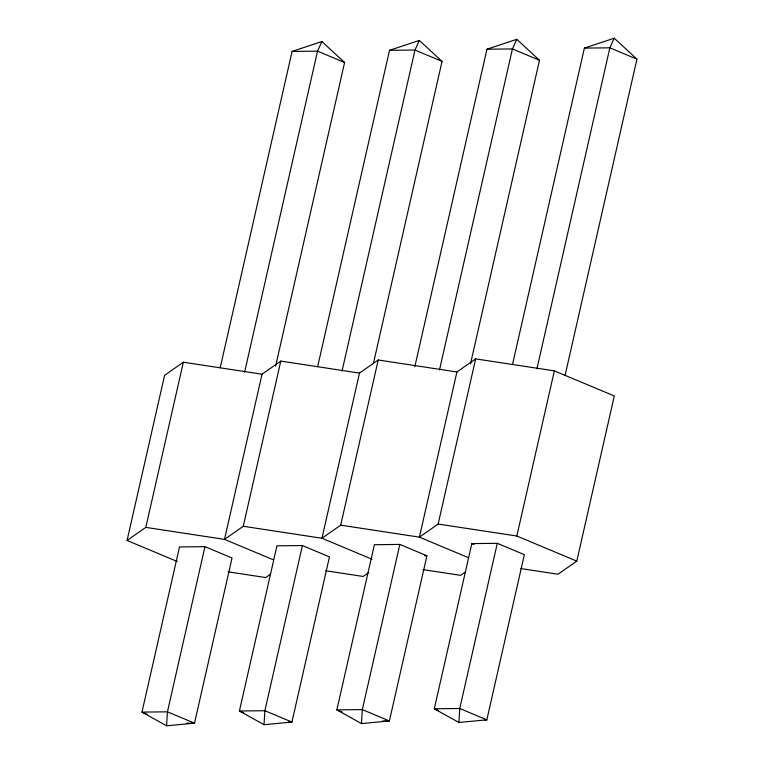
<?xml version="1.0" encoding="UTF-8"?>
<svg xmlns="http://www.w3.org/2000/svg" width="764" height="764" viewBox="0 0 764 764"><rect width="100%" height="100%" fill="white"/><g stroke="black" fill="none" stroke-linecap="round" stroke-linejoin="round"><path stroke-width="1.15" d="M166.571 725.8L167.44 711.828L204.962 546.661L232.027 558.006L194.505 723.174L166.571 725.8L141.97 712.105L179.502 546.938L204.962 546.661M264.019 724.692L264.879 710.721L302.41 545.553L329.465 556.899L291.943 722.066L264.019 724.692L239.418 710.997L276.94 545.83L302.41 545.553M361.458 723.575L362.327 709.603L399.849 544.436L426.914 555.781L389.382 720.949L361.458 723.575L336.857 709.88L374.379 544.713L399.849 544.436M458.897 722.467L459.766 708.495L497.288 543.328L524.352 554.674L486.83 719.841L458.897 722.467L434.296 708.772L471.818 543.605L497.288 543.328M177.2 561.473L127.072 540.482L164.594 375.315L183.35 362.212L262.042 374.198L280.789 361.095L359.481 373.09L378.228 359.987L456.92 371.982L475.666 358.879L554.358 370.865L614.304 395.962L576.782 561.129L558.026 574.232L520.446 568.502M127.072 540.482L145.819 527.38L183.35 362.212M220.194 367.809L292.077 51.436L321.892 41.533L344.602 62.505L275.632 366.09M244.604 372.192L317.537 51.159L321.892 41.533M262.042 374.198L224.511 539.374L273.56 559.897M145.819 527.38L224.511 539.374L243.267 526.272L280.789 361.095M317.633 366.701L389.516 50.319L419.331 40.425L442.041 61.387L373.338 363.807M342.043 371.075L414.986 50.042L419.331 40.425M359.481 373.09L321.959 538.257L372.087 559.248M243.267 526.272L321.959 538.257L340.706 525.154L378.228 359.987M414.814 366.749L486.954 49.211L516.77 39.308L539.489 60.28L470.509 363.865M439.491 369.967L512.424 48.934L516.77 39.308M456.92 371.982L419.398 537.149L468.437 557.672M340.706 525.154L419.398 537.149L438.144 524.047L475.666 358.879M512.52 364.476L584.393 48.094L614.208 38.2L636.928 59.162L565.045 375.544M536.93 368.85L609.863 47.826L614.208 38.2M576.782 561.129L516.836 536.032L554.358 370.865M270.389 574.289L265.7 577.565L228.121 571.835M368.773 572.522L363.148 576.457L325.559 570.727M465.276 572.064L460.587 575.34L422.998 569.619M584.393 48.094L609.863 47.826L636.928 59.162M292.077 51.436L317.537 51.159L344.602 62.505M389.516 50.319L414.986 50.042L442.041 61.387M486.954 49.211L512.424 48.934L539.489 60.28M424.593 555.81L426.914 555.781M288.467 722.104L291.943 722.066L264.879 710.721L239.418 710.997L243.745 712.812M382.439 721.025L389.382 720.949L362.327 709.603L336.857 709.88L342.272 712.153M484.51 719.86L486.83 719.841L459.766 708.495L434.296 708.772L438.622 710.587M186.397 723.26L194.505 723.174L167.44 711.828L141.97 712.105L147.385 714.378M438.144 524.047L516.836 536.032M471.818 543.605L473.9 544.474"/></g></svg>
